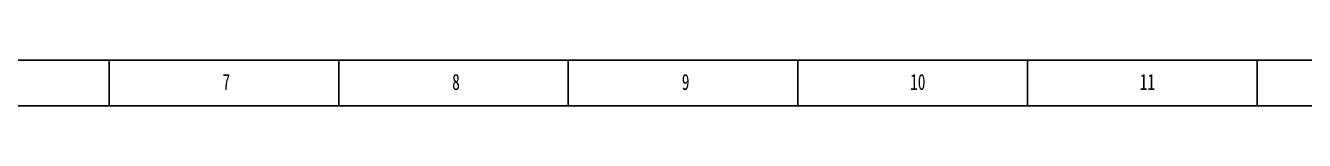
# Model space of a CAD drawing. Header units: millimetres. Extents: x -440 to 4144, y -2607 to 1682.
# Drawn here: x 568 to 1125, y 1662 to 1682 of the extents above; entities that cross this region are included whole.
import ezdxf

# ---------------------------------------------------------------- set-up
doc = ezdxf.new("R2010")
doc.units = ezdxf.units.MM
doc.layers.add('10', color=7, linetype='Continuous')
doc.layers.add('5', color=7, linetype='Continuous')
doc.styles.add('SLDTEXTSTYLE5', font='TXT', dxfattribs={"width": 0.7})

msp = doc.modelspace()

# ---------------------------------------------------------------- linework, layer by layer
at = {"layer": '5', "color": 7}
msp.add_line((2378, 1682), (0, 1682), dxfattribs=at)
at = {"layer": '5'}
for p, q in [((604, 1682), (604, 1662.1002)), ((704, 1682), (704, 1662.1002)), ((804, 1682), (804, 1662.1002)), ((904, 1682), (904, 1662.1002)), ((1004, 1682), (1004, 1662.1002)), ((1104, 1682), (1104, 1662.1002))]:
    msp.add_line(p, q, dxfattribs=at)
at = {"layer": '5', "color": 7, "lineweight": 25}
msp.add_line((2358, 1662.1002), (50, 1662.1002), dxfattribs=at)

# ---------------------------------------------------------------- texts
at = {"layer": '10', "char_height": 7, "attachment_point": 2, "style": 'SLDTEXTSTYLE5'}
for s, insert in [('7', (655.0938, 1676.019)), ('8', (755.0938, 1676.019)), ('9', (855.0938, 1676.019)), ('10', (956.1778, 1676.019)), ('11', (1056.1778, 1676.019))]:
    msp.add_mtext(s, dxfattribs=dict(at, insert=insert))

doc.saveas('drawing.dxf')
